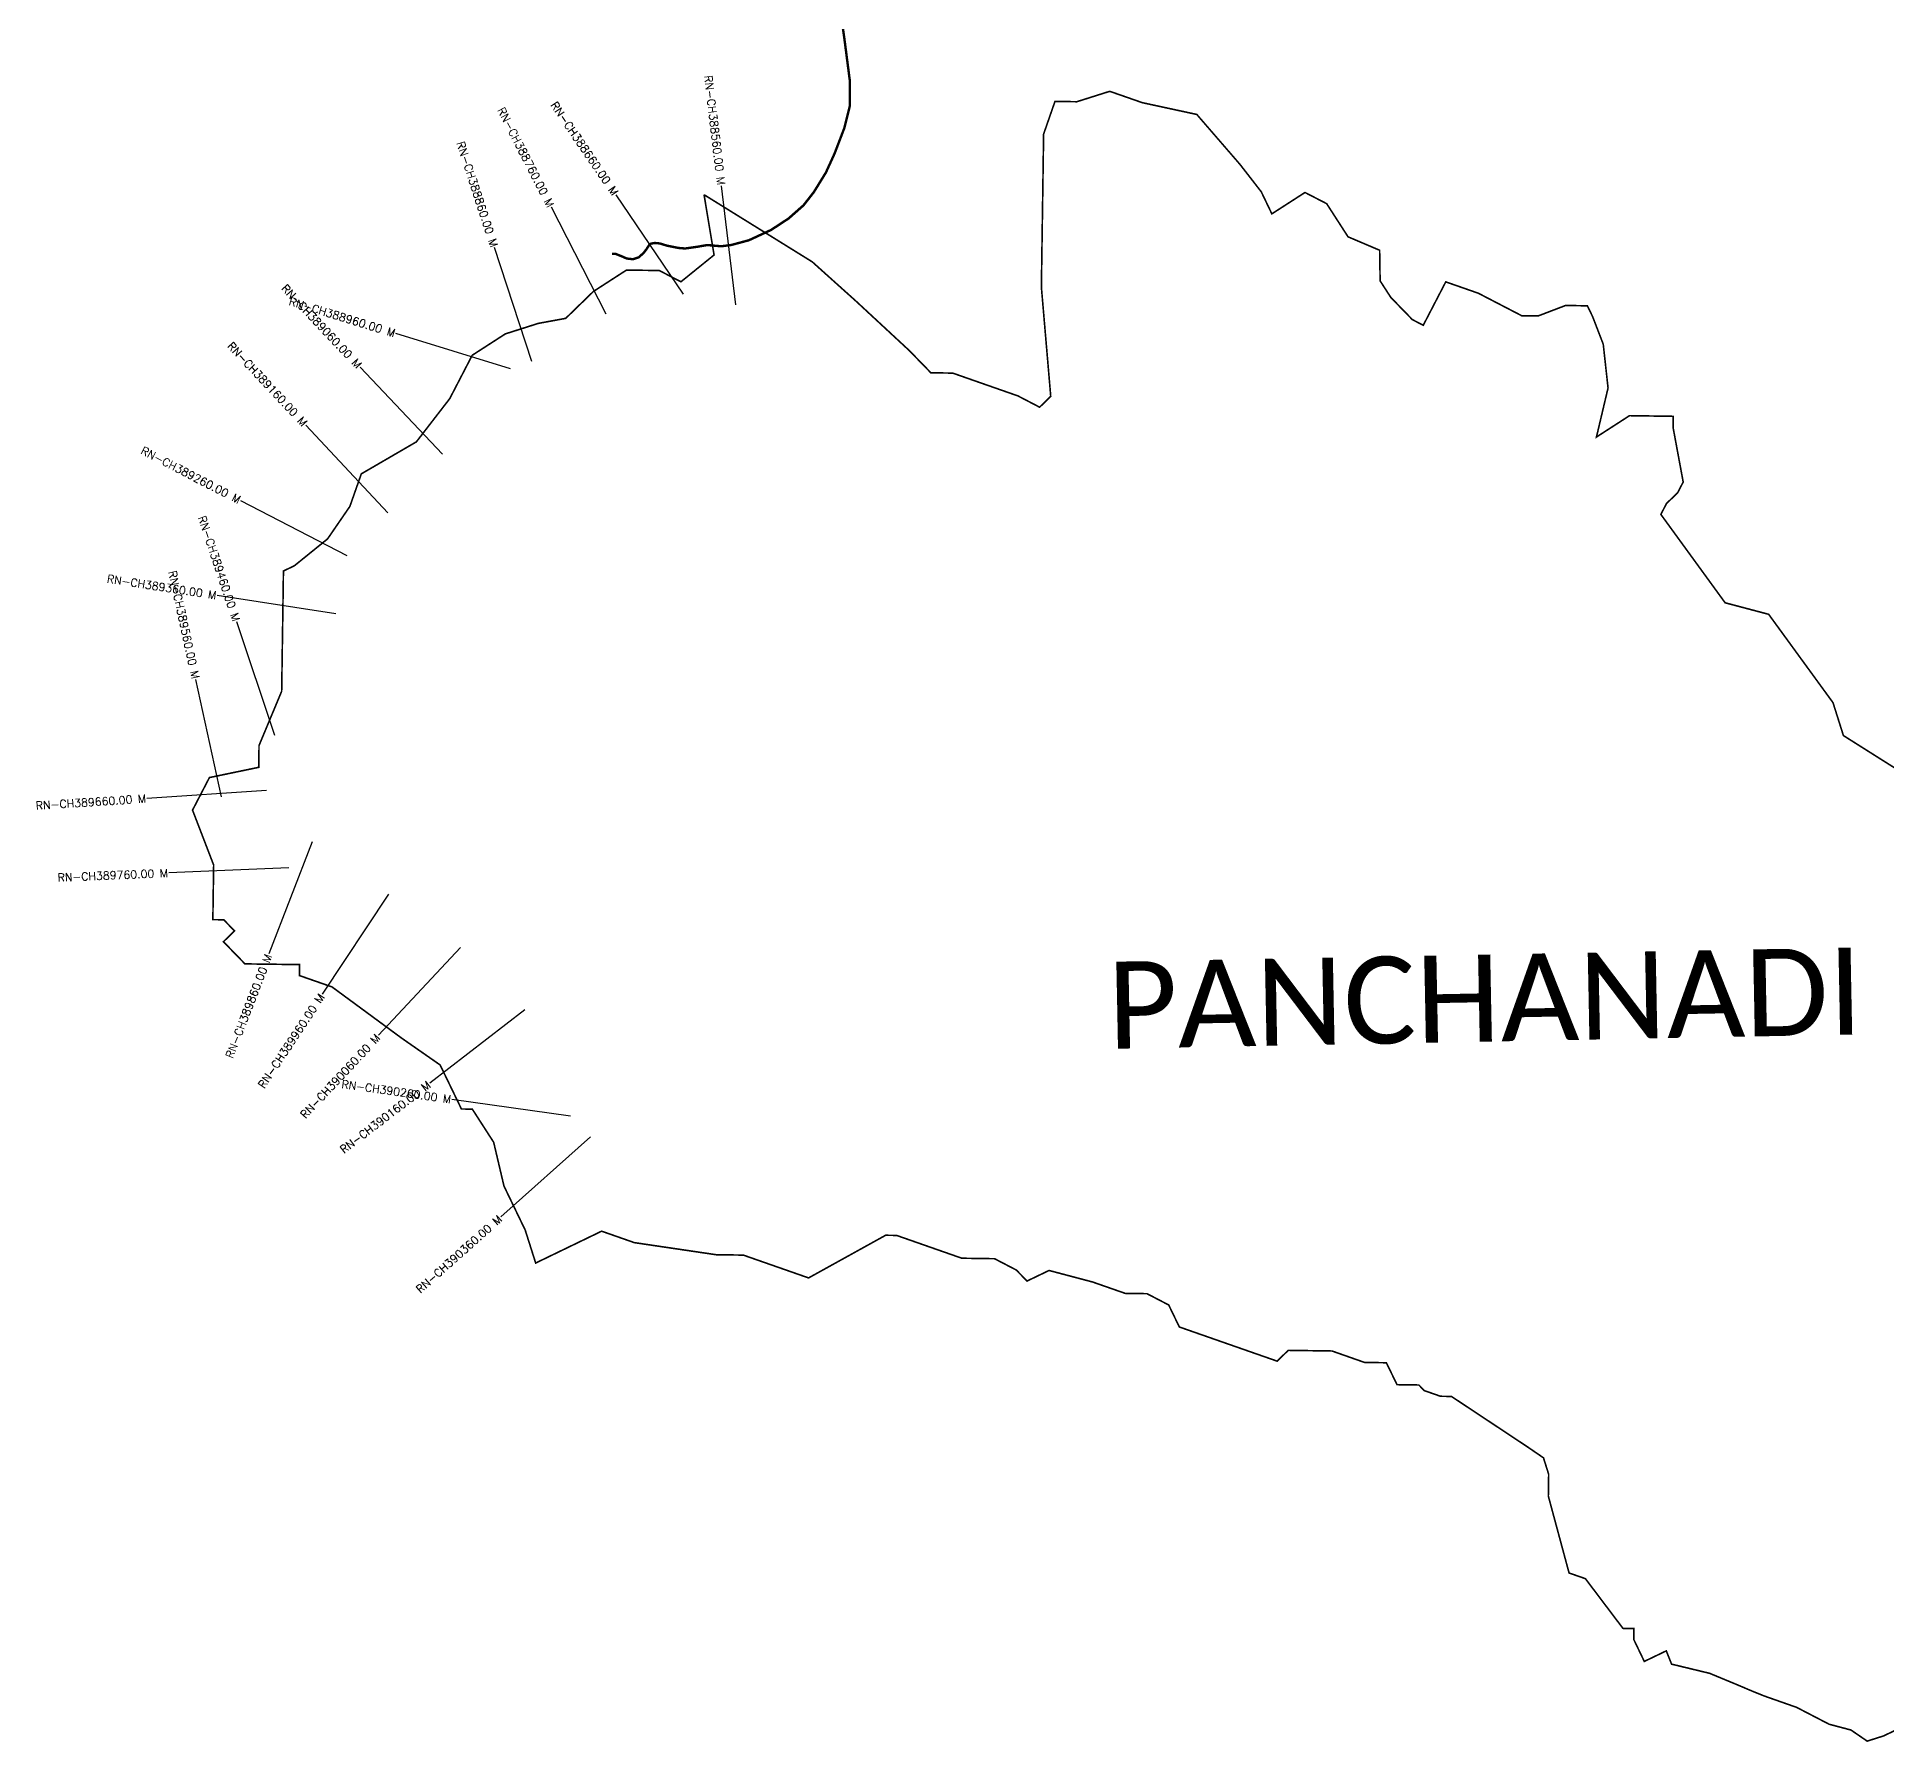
# Model space of a CAD drawing. Header units: metres. Extents: x 300987 to 305381, y 1949199 to 1954099.
# Drawn here: x 301149 to 303460, y 1949915 to 1952045 of the extents above; entities that cross this region are included whole.
import ezdxf
from ezdxf.enums import TextEntityAlignment as Align

# ---------------------------------------------------------------- set-up
doc = ezdxf.new("R2010")
doc.units = ezdxf.units.M
doc.header["$MEASUREMENT"] = 0
for name, color, linetype in [('CS', 134, 'Continuous'), ('CSMark', 6, 'Continuous'), ('NATURALLY PROTECTED', 3, 'Continuous'), ('VILLAGE NAME', 250, 'Continuous')]:
    doc.layers.add(name, color=color, linetype=linetype)
doc.styles.get("Standard").update_dxf_attribs({"font": 'simplex.shx'})

msp = doc.modelspace()

# ---------------------------------------------------------------- linework, layer by layer
at = {"color": 6, "const_width": 2, "flags": 128}
for points in [[(301982.9, 1951848), (302118.1, 1951764.1), (302155.6, 1951730.4), (302172.1, 1951715.6), (302239.4, 1951653.2), (302266.3, 1951625.5), (302293.6, 1951625.1), (302375.1, 1951596.6), (302402.2, 1951582.5), (302416.1, 1951596), (302404.4, 1951732.7), (302407.2, 1951923.8), (302421.4, 1951964.6), (302448.7, 1951964.2), (302489.8, 1951977.2), (302530.6, 1951963), (302598.6, 1951948.3), (302648.5, 1951890.6), (302652.4, 1951886.1), (302679.2, 1951851.6), (302692.4, 1951824.1), (302733.8, 1951850.8), (302760.9, 1951836.8), (302787.6, 1951795.4), (302827.1, 1951778.6), (302827.7, 1951740.3), (302841.1, 1951719.6), (302868, 1951691.9), (302881.6, 1951684.9), (302909.7, 1951739.1), (302950.4, 1951724.9), (303004.6, 1951696.8), (303025.1, 1951696.5), (303059.4, 1951709.6), (303086.7, 1951709.2), (303093.3, 1951695.5), (303106.5, 1951661.2), (303112.5, 1951606.5), (303098, 1951545.2), (303139.3, 1951571.9), (303193.9, 1951571.1), (303193.7, 1951557.5), (303206.4, 1951489), (303199.4, 1951475.5), (303185.5, 1951462.1), (303178.5, 1951448.5), (303258.8, 1951338.1), (303313.2, 1951323.7), (303393.6, 1951213.3), (303406.6, 1951172.2), (303528.4, 1951095.3)], [(303470.6, 1949928.8), (303456.8, 1949922.2), (303436.3, 1949915.7), (303416, 1949929.6), (303388.8, 1949936.8), (303348.1, 1949957.9), (303307.4, 1949972.2), (303289.9, 1949979.3), (303281.8, 1949982.8), (303269.9, 1949987.8), (303239.5, 1950000.4), (303191.9, 1950011.9), (303185.3, 1950028.5), (303157.8, 1950015.3), (303144.6, 1950042.8), (303144.8, 1950056.4), (303131.1, 1950056.6), (303084.2, 1950118.7), (303063.8, 1950125.8), (303037.9, 1950221.8), (303038.3, 1950249.1), (303031.8, 1950269.7), (303011.5, 1950283.6), (302980.6, 1950304.1), (302916.8, 1950346.4), (302903.2, 1950346.6), (302882.8, 1950353.7), (302876.1, 1950360.7), (302848.8, 1950361.1), (302835.5, 1950388.5), (302808.2, 1950388.9), (302767.5, 1950403.2), (302712.9, 1950404), (302699, 1950390.5), (302576.8, 1950433.2), (302563.5, 1950460.7), (302536.4, 1950474.8), (302509.1, 1950475.2), (302468.4, 1950489.4), (302414, 1950503.8), (302386.5, 1950490.6), (302373, 1950504.4), (302345.9, 1950518.5), (302305, 1950519.1), (302223.5, 1950547.6), (302209.8, 1950547.8), (302113.5, 1950494.5), (302032, 1950523), (301997.9, 1950523.5), (301895.7, 1950538.6), (301854.9, 1950552.9), (301772.5, 1950513.1), (301759.4, 1950554.3), (301732.9, 1950609.2), (301720, 1950664), (301693.3, 1950705.4), (301679.7, 1950705.6), (301653.1, 1950760.6), (301605, 1950794.1), (301518, 1950858.1), (301477.3, 1950872.3), (301477.5, 1950886), (301409.2, 1950886.9), (301382.3, 1950914.6), (301396.2, 1950928.1), (301382.7, 1950942), (301369.1, 1950942.2), (301370.1, 1951010.4), (301343.7, 1951079), (301364.8, 1951119.7), (301426.4, 1951132.5), (301426.8, 1951159.8), (301455.1, 1951227.6), (301457.3, 1951377.8), (301471, 1951384.4), (301512.4, 1951417.9), (301540.3, 1951458.5), (301554.6, 1951499.2), (301623.4, 1951539.2), (301665.1, 1951593.2), (301693.2, 1951647.4), (301734.6, 1951674.1), (301775.7, 1951687.2), (301810, 1951693.5), (301844.6, 1951727.1), (301885.9, 1951753.8), (301926.9, 1951753.3), (301954, 1951739.2), (301995.4, 1951772.7), (301982.9, 1951848)]]:
    msp.add_lwpolyline(points, dxfattribs=at)
at = {"layer": 'CS'}
for p, q in [((302022.5, 1951710.3), (302004.6, 1951859.2)), ((301860.4, 1951698.8), (301792.1, 1951832.4)), ((301957.4, 1951723.9), (301872.9, 1951847.8)), ((301767.7, 1951639.4), (301721.2, 1951782.1)), ((301741.1, 1951630.4), (301597.7, 1951674.5)), ((301656.1, 1951523.7), (301553.1, 1951632.7)), ((301587.6, 1951450.6), (301485.1, 1951560.1)), ((301537.1, 1951396.6), (301403.9, 1951465.5)), ((301522.7, 1951324.5), (301374.4, 1951347.2)), ((301446.4, 1951172.1), (301399, 1951314.4)), ((301380, 1951095.7), (301348, 1951242.2)), ((301436.3, 1951103.6), (301286.6, 1951093.7)), ((301493, 1951039.6), (301439.2, 1950899.5)), ((301463.9, 1951006.8), (301314, 1951000.6)), ((301588.5, 1950974.2), (301505.8, 1950849.1)), ((301678.5, 1950907.2), (301576.1, 1950797.7)), ((301759.1, 1950829.3), (301640.1, 1950737.9)), ((301816.2, 1950696.5), (301667.7, 1950717.5)), ((301840.9, 1950670.6), (301728.9, 1950570.8))]:
    msp.add_line(p, q, dxfattribs=at)
at = {"layer": 'NATURALLY PROTECTED', "const_width": 3, "flags": 128}
msp.add_lwpolyline([(302152.6, 1952081.6), (302158.2, 1952043.3), (302164.9, 1951991.6), (302164.9, 1951958.4), (302158.2, 1951931.4), (302146, 1951899.5), (302135.2, 1951875.8), (302120.1, 1951851.3), (302107.2, 1951834.8), (302088.5, 1951818.3), (302066.7, 1951804), (302038.9, 1951791.1), (302017, 1951785.2), (302004.3, 1951783.6), (301986.9, 1951785.1), (301975.3, 1951783.1), (301959.1, 1951780.8), (301950.8, 1951781.5), (301936.4, 1951784.4), (301927.6, 1951787.1), (301921.5, 1951787.7), (301916.7, 1951786.9), (301914.4, 1951785.3), (301910.8, 1951779.7), (301907.3, 1951775.2), (301901.2, 1951769.7), (301894, 1951767.4), (301886.2, 1951768.3), (301879.6, 1951771.2), (301872.6, 1951774), (301867.8, 1951774.2)], dxfattribs=at)

# ---------------------------------------------------------------- texts
at = {"layer": 'CSMark'}
for s, rotation, p in [('RN-CH388560.00 M', 276.8631, (302004.5, 1951860.2)), ('RN-CH388760.00 M', 297.0791, (301791.6, 1951833.3)), ('RN-CH388660.00 M', 304.2656, (301872.4, 1951848.7)), ('RN-CH388860.00 M', 288.0402, (301720.9, 1951783)), ('RN-CH389060.00 M', 313.3995, (301552.4, 1951633.4)), ('RN-CH388960.00 M', 342.9274, (301596.8, 1951674.7)), ('RN-CH389160.00 M', 313.0846, (301484.4, 1951560.9)), ('RN-CH389260.00 M', 332.6616, (301403, 1951466)), ('RN-CH389460.00 M', 288.4221, (301398.7, 1951315.4)), ('RN-CH389360.00 M', 351.2805, (301373.4, 1951347.4)), ('RN-CH389560.00 M', 282.3339, (301347.8, 1951243.2)), ('RN-CH389660.00 M', 3.7784, (301285.6, 1951093.6)), ('RN-CH389760.00 M', 2.3873, (301313, 1951000.5)), ('RN-CH389860.00 M', 68.9748, (301438.8, 1950898.6)), ('RN-CH389960.00 M', 56.5568, (301505.2, 1950848.2)), ('RN-CH390060.00 M', 46.9272, (301575.4, 1950796.9)), ('RN-CH390160.00 M', 37.5298, (301639.3, 1950737.3)), ('RN-CH390260.00 M', 351.9671, (301666.7, 1950717.6)), ('RN-CH390360.00 M', 41.6893, (301728.1, 1950570.1))]:
    msp.add_text(s, height=10, rotation=rotation, dxfattribs=at).set_placement(p, align=Align.MIDDLE_RIGHT)
at = {"layer": 'VILLAGE NAME', "insert": (302485.9, 1950889.4), "char_height": 108.748, "attachment_point": 1, "rotation": 1.1028}
msp.add_mtext_dynamic_manual_height_columns('{\\fCalibri|b0|i0|c0|p34;PANCHANADI}', width=1571.314, gutter_width=543.7, heights=[0], dxfattribs=at)

doc.saveas('drawing.dxf')
